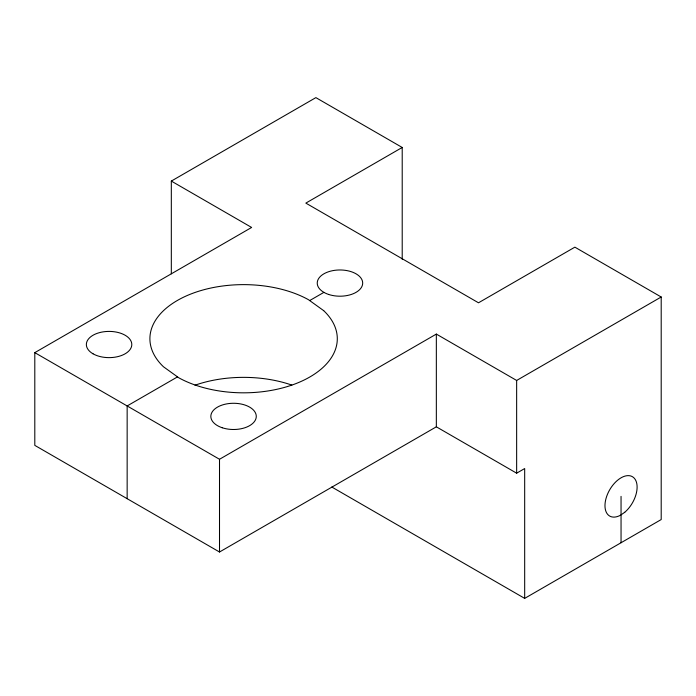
<?xml version="1.0" encoding="UTF-8"?>
<svg xmlns="http://www.w3.org/2000/svg" width="696" height="696" viewBox="0 0 696 696"><rect width="100%" height="100%" fill="white"/><g stroke="black" fill="none" stroke-linecap="round" stroke-linejoin="round"><path stroke-width="1.04" d="M171.32 273.815L171.32 181.082L315.88 97.623L402.21 147.465L402.21 259.286M402.21 147.465L305.84 203.11L478.5 302.795L574.87 247.158L661.2 297.001L661.2 519.555L524.68 598.377L524.68 468.547L516.649 473.184L436.34 426.822L219.51 552.006L34.8 445.37L34.8 352.637L251.63 227.453L171.32 181.082M177.524 376.875L127.151 405.951L127.151 498.684M309.676 300.576L323.91 292.363M34.8 352.637L219.51 459.273L436.34 334.089L516.649 380.451L661.2 297.001M331.783 487.009L524.68 598.377M621.049 496.37L621.049 542.732M516.649 380.451L516.649 473.184M436.34 334.089L436.34 426.822M219.51 459.273L219.51 552.006M194.984 385.21A93.699 54.097 0 0 1 291.824 385.079M624.738 512.291L620.571 515.188A22.716 13.111 -60 0 1 606.695 496.318A22.716 13.111 -60 0 1 633.656 477.595A22.716 13.111 -60 0 1 624.738 512.291M323.701 310.66L308.389 299.645A93.699 54.097 0 0 0 184.945 296.54A93.699 54.097 0 0 0 163.499 366.792L178.811 377.806A93.699 54.097 0 0 0 302.255 380.912A93.699 54.097 0 0 0 323.701 310.66M328.608 294.443A22.716 13.111 0 0 0 362.686 283.089A22.716 13.111 0 0 0 328.608 271.727A22.716 13.111 0 0 0 328.608 294.443M93.02 353.794A22.716 13.111 0 0 0 131.022 347.913A22.716 13.111 0 0 0 103.208 331.853A22.716 13.111 0 0 0 93.02 353.794M222.207 427.744A22.716 13.111 0 0 0 256.276 416.391A22.716 13.111 0 0 0 222.207 405.029A22.716 13.111 0 0 0 222.207 427.744"/></g></svg>
